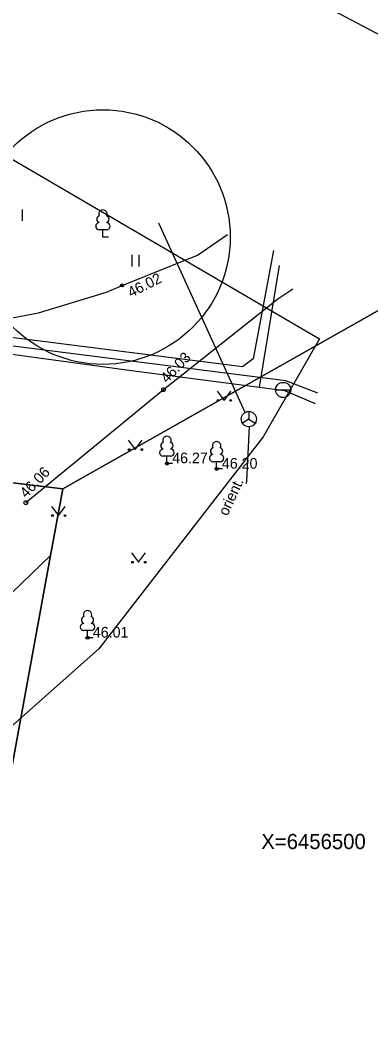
# Model space of a CAD drawing. Extents: x 641765 to 642788, y 6454661 to 6457092.
# Drawn here: x 642324.6 to 642347.6, y 6456487 to 6456554.1 of the extents above; entities that cross this region are included whole.
import ezdxf

# ---------------------------------------------------------------- set-up
doc = ezdxf.new("R2010")
doc.units = 0
for name, color, linetype in [('HALJASTUS', 7, 'Continuous'), ('KORGUS-EH2000', 7, 'Continuous'), ('KTRASS', 7, 'Continuous'), ('MOOTPIIR', 7, 'Continuous'), ('PIIR', 7, 'Continuous'), ('PUU', 7, 'Continuous'), ('SIKAEV', 7, 'Continuous'), ('SITRASS', 7, 'Continuous'), ('TEE', 7, 'Continuous'), ('VKAEV', 7, 'Continuous'), ('VORK', 7, 'Continuous'), ('VORMISTUS', 7, 'Continuous'), ('VTRASS', 7, 'Continuous')]:
    doc.layers.add(name, color=color, linetype=linetype)

msp = doc.modelspace()

# ---------------------------------------------------------------- linework, layer by layer
at = {"layer": 'HALJASTUS'}
for p, q in [((642324.703, 6456541.625), (642324.703, 6456540.864)), ((642331.918, 6456538.621), (642331.918, 6456537.86)), ((642332.373, 6456538.621), (642332.373, 6456537.86)), ((642337.529, 6456529.645), (642337.992, 6456529.039)), ((642337.992, 6456529.039), (642338.438, 6456529.645)), ((642331.677, 6456526.417), (642332.14, 6456525.81)), ((642332.14, 6456525.81), (642332.586, 6456526.417)), ((642326.627, 6456522.067), (642327.09, 6456521.46)), ((642327.09, 6456521.46), (642327.536, 6456522.067)), ((642331.897, 6456518.997), (642332.36, 6456518.39)), ((642332.36, 6456518.39), (642332.806, 6456518.997))]:
    msp.add_line(p, q, dxfattribs=at)
for centre in [(642337.591, 6456529.039), (642338.42, 6456529.039), (642331.739, 6456525.81), (642332.568, 6456525.81), (642326.689, 6456521.46), (642327.518, 6456521.46), (642331.959, 6456518.39), (642332.788, 6456518.39)]:
    msp.add_circle(centre, 0.055, dxfattribs=at)
at = {"layer": 'KORGUS-EH2000'}
for centre, radius in [((642331.268, 6456536.614), 0.1), ((642334.004, 6456529.753), 0.125), ((642334.222, 6456524.891), 0.1), ((642337.492, 6456524.534), 0.1), ((642324.94, 6456522.311), 0.125), ((642328.998, 6456513.414), 0.1)]:
    msp.add_circle(centre, radius, dxfattribs=at)
at = {"layer": 'KTRASS'}
for points in [[(642341.247, 6456538.905), (642339.907, 6456531.789), (642339.206, 6456531.252), (642309.965, 6456534.962)], [(642344.16, 6456529.516), (642342.046, 6456530.334), (642309.575, 6456534.453)]]:
    msp.add_lwpolyline(points, dxfattribs=at)
at = {"layer": 'MOOTPIIR'}
msp.add_lwpolyline([(642243.723, 6456429.786), (642247.91, 6456440.322), (642241.175, 6456451.713), (642244.768, 6456468.45), (642254.866, 6456464.63), (642261.164, 6456478.838), (642305.832, 6456529.568), (642319.583, 6456547.515), (642344.262, 6456533.098), (642340.568, 6456526.644), (642329.75, 6456512.695), (642309.957, 6456495.134), (642282.659, 6456461.477), (642269.399, 6456427.321)], dxfattribs=at)
at = {"layer": 'PIIR'}
for points in [[(642121.51, 6455865.21), (642135.98, 6455924.47), (642172.36, 6456038.82), (642180.56, 6456064.59), (642189.57, 6456092.92), (642194.18, 6456107.36), (642225.18, 6456210.73), (642227.49, 6456218.42), (642237.74, 6456215.11), (642247.1, 6456246.36), (642260.72, 6456242.14), (642266.95, 6456262.44), (642268.16, 6456266.3), (642280.61, 6456306.97), (642269.1, 6456310.53), (642272.46, 6456319.23), (642307.4, 6456413.94), (642326.56, 6456518.83), (642327.37, 6456523.23), (642359.63, 6456541.46), (642394.57, 6456618.34), (642403.85, 6456614.24), (642410.7, 6456633.51), (642490.99, 6456775.5)], [(642246.7, 6456422.12), (642258.59, 6456455.27), (642245.1, 6456459.62), (642246.34, 6456463.45), (642247.5, 6456467), (642262.27, 6456461.9), (642272.01, 6456481.4), (642310.21, 6456518.01), (642310.88, 6456525.2), (642327.37, 6456523.23), (642326.56, 6456518.83), (642291.86, 6456485.34), (642281.14, 6456473.15), (642276.14, 6456465.73), (642267.75, 6456447.97), (642233.88, 6456335.64)]]:
    msp.add_lwpolyline(points, dxfattribs=at)
for points in [[(642227.09, 6456547.19), (642233.02, 6456556.25), (642244.37, 6456551.16), (642313.85, 6456537.38), (642319.94, 6456553.94), (642326.78, 6456572.67), (642362.03, 6456558.09), (642383.18, 6456610.18), (642383.73, 6456618.52), (642369.14, 6456624.3), (642370.28, 6456628.13), (642376.24, 6456626.43), (642394.57, 6456618.34), (642359.63, 6456541.46), (642327.37, 6456523.23), (642310.88, 6456525.2), (642305.46, 6456529.33), (642270.96, 6456535.26), (642246.94, 6456541.65)], [(642272.46, 6456319.23), (642233.88, 6456335.64), (642267.75, 6456447.97), (642276.14, 6456465.73), (642281.14, 6456473.15), (642291.86, 6456485.34), (642326.56, 6456518.83), (642307.4, 6456413.94)]]:
    msp.add_lwpolyline(points, close=True, dxfattribs=at)
at = {"layer": 'PUU'}
for p, q in [((642330.25, 6456540.275), (642329.77, 6456540.275)), ((642330.01, 6456539.8), (642330.01, 6456540.275)), ((642330.39, 6456539.8), (642330.01, 6456539.8)), ((642334.462, 6456525.366), (642333.982, 6456525.366)), ((642334.222, 6456524.891), (642334.222, 6456525.366)), ((642334.602, 6456524.891), (642334.222, 6456524.891)), ((642337.732, 6456525.009), (642337.252, 6456525.009)), ((642337.492, 6456524.534), (642337.492, 6456525.009)), ((642337.872, 6456524.534), (642337.492, 6456524.534)), ((642329.238, 6456513.889), (642328.758, 6456513.889)), ((642328.998, 6456513.414), (642328.998, 6456513.889)), ((642329.378, 6456513.414), (642328.998, 6456513.414))]:
    msp.add_line(p, q, dxfattribs=at)
msp.add_circle((642330.01, 6456539.8), 8.382, dxfattribs=at)
for centre, radius, start, end in [((642329.84, 6456540.973), 0.233, 109.02174, 253.14154), ((642330.01, 6456541.32), 0.277, 332.5799, 207.4201), ((642330.18, 6456540.973), 0.233, 286.85082, 70.98591), ((642329.773, 6456540.512), 0.238, 90.0016, 269.3953), ((642330.247, 6456540.512), 0.238, 270.6047, 89.9984), ((642334.222, 6456526.411), 0.277, 332.5799, 207.4201), ((642333.984, 6456525.604), 0.238, 90.0016, 269.3953), ((642334.052, 6456526.064), 0.233, 109.02174, 253.14154), ((642334.392, 6456526.064), 0.233, 286.85082, 70.98591), ((642334.459, 6456525.604), 0.238, 270.6047, 89.9984), ((642337.322, 6456525.707), 0.233, 109.02174, 253.14154), ((642337.492, 6456526.054), 0.277, 332.5799, 207.4201), ((642337.662, 6456525.707), 0.233, 286.85082, 70.98591), ((642337.254, 6456525.246), 0.238, 90.0016, 269.3953), ((642337.729, 6456525.246), 0.238, 270.6047, 89.9984), ((642328.998, 6456514.934), 0.277, 332.5799, 207.4201), ((642328.761, 6456514.126), 0.238, 90.0016, 269.3953), ((642328.828, 6456514.587), 0.233, 109.02174, 253.14154), ((642329.168, 6456514.587), 0.233, 286.85082, 70.98591), ((642329.236, 6456514.126), 0.238, 270.6047, 89.9984)]:
    msp.add_arc(centre, radius, start, end, dxfattribs=at)
at = {"layer": 'SIKAEV'}
for p, q in [((642339.615, 6456527.815), (642339.2, 6456527.54)), ((642339.615, 6456528.315), (642339.615, 6456527.815)), ((642339.615, 6456527.815), (642340.03, 6456527.54))]:
    msp.add_line(p, q, dxfattribs=at)
msp.add_circle((642339.615, 6456527.815), 0.5, dxfattribs=at)
at = {"layer": 'SITRASS'}
for points in [[(642339.37, 6456528.251), (642333.7, 6456540.725)], [(642339.637, 6456527.316), (642339.465, 6456523.722), (642339.439, 6456523.583)]]:
    msp.add_lwpolyline(points, dxfattribs=at)
at = {"layer": 'TEE'}
for points in [[(642331.268, 6456536.614), (642336.228, 6456538.608), (642338.203, 6456539.965)], [(642310.488, 6456535.645), (642318.569, 6456534.507), (642322.277, 6456534.143), (642325.772, 6456534.813), (642330.243, 6456536.177), (642331.268, 6456536.614)], [(642324.94, 6456522.311), (642334.004, 6456529.753), (642341.533, 6456535.743), (642342.512, 6456536.383)]]:
    msp.add_lwpolyline(points, dxfattribs=at)
at = {"layer": 'VKAEV'}
msp.add_line((642341.374, 6456529.734), (642342.374, 6456529.734), dxfattribs=at)
msp.add_circle((642341.874, 6456529.734), 0.5, dxfattribs=at)
at = {"layer": 'VORMISTUS'}
msp.add_line((642424.611, 6456512.427), (642248.075, 6456606.421), dxfattribs=at)
at = {"layer": 'VTRASS'}
for points in [[(642340.322, 6456529.914), (642341.632, 6456537.926)], [(642309.252, 6456534.098), (642331.903, 6456531.012), (642340.322, 6456529.914), (642341.958, 6456529.701), (642343.989, 6456528.842)]]:
    msp.add_lwpolyline(points, dxfattribs=at)

# ---------------------------------------------------------------- texts
at = {"layer": 'KORGUS-EH2000'}
for s, rotation, p in [('46.02', 26.70253, (642331.86, 6456535.8)), ('46.03', 46.25273, (642334.235, 6456530.125)), ('46.06', 46.25273, (642324.965, 6456522.569))]:
    msp.add_text(s, height=0.7, rotation=rotation, dxfattribs=at).set_placement(p)
for s, p in [('46.27', (642334.571, 6456524.907)), ('46.20', (642337.841, 6456524.55)), ('46.01', (642329.348, 6456513.43))]:
    msp.add_text(s, height=0.7, dxfattribs=at).set_placement(p)
at = {"layer": 'SITRASS'}
msp.add_text('orient.', height=0.7, rotation=65.1269, dxfattribs=at).set_placement((642338.205, 6456521.389))
at = {"layer": 'VORK'}
msp.add_text('X=6456500     ', height=1, dxfattribs=at).set_placement((642340.434, 6456499.5))

doc.saveas('drawing.dxf')
